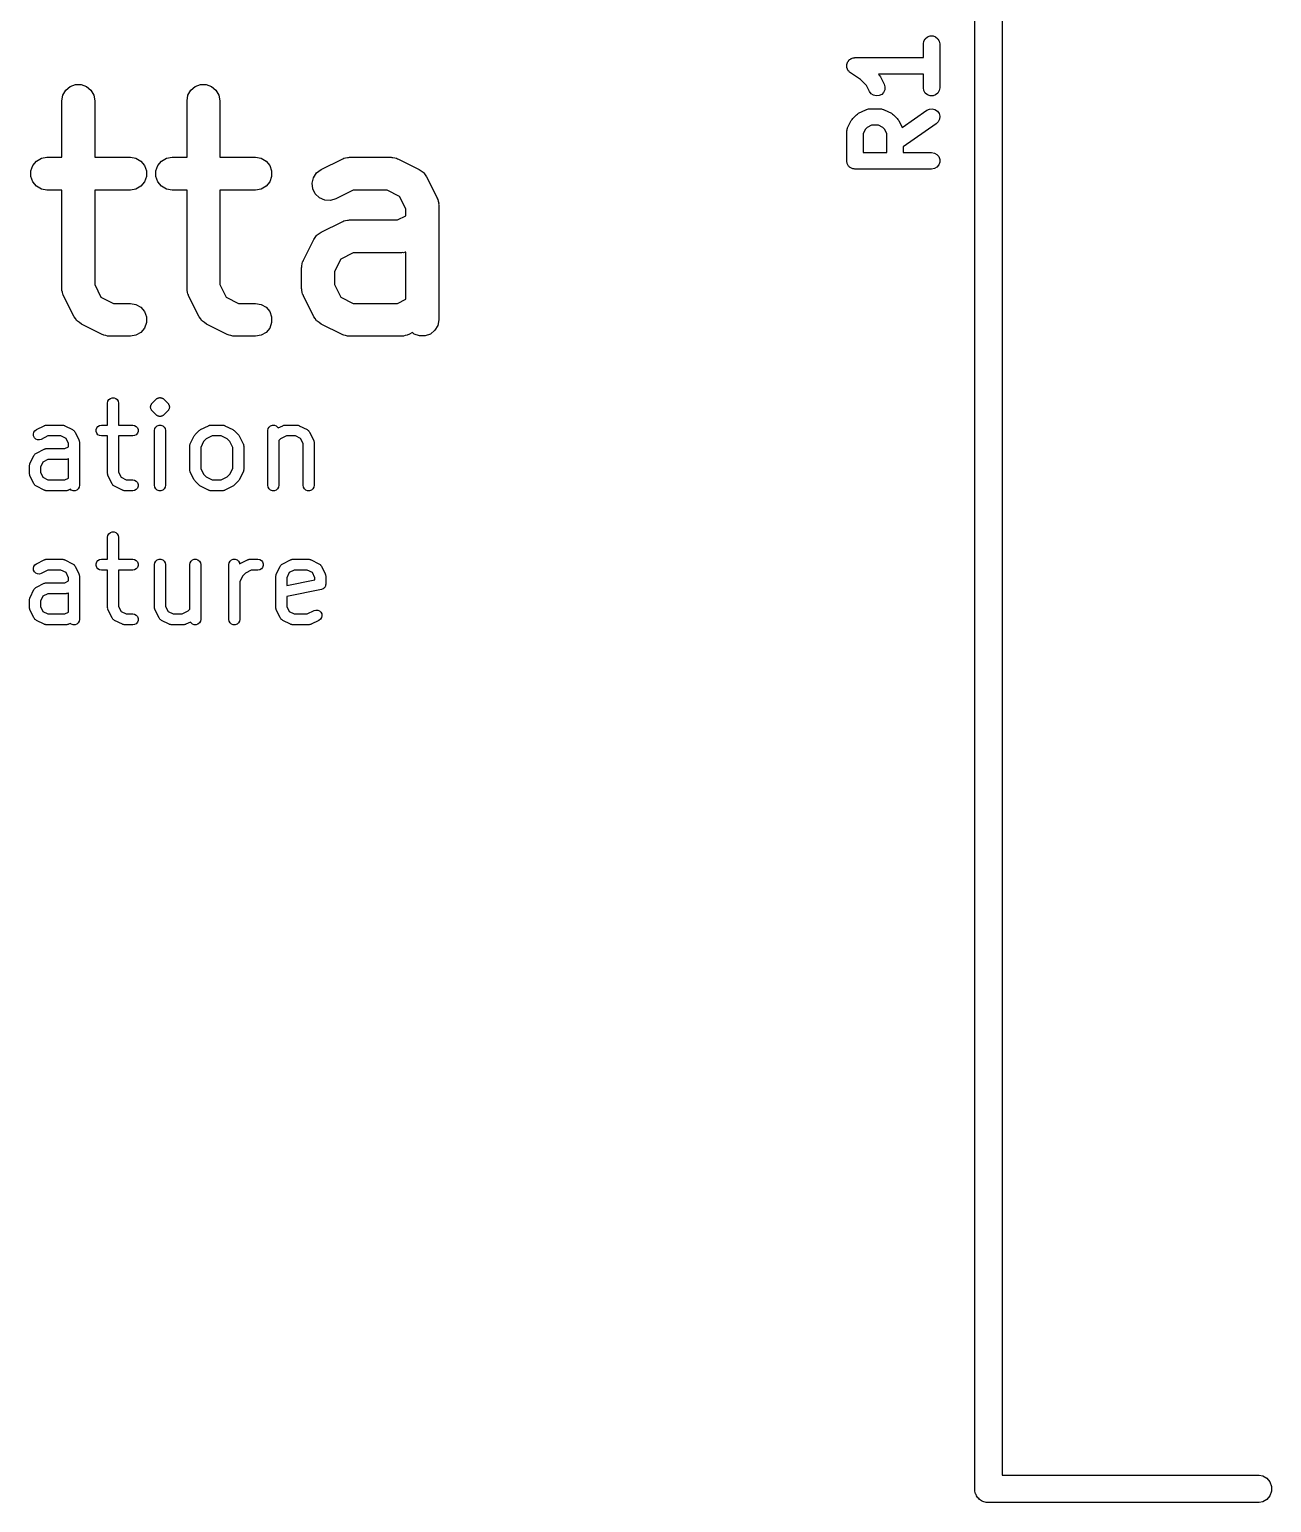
# Model space of a CAD drawing. Extents: x 10 to 287, y -200 to -10.
# Drawn here: x 130.89 to 142.23, y -132.48 to -119.03 of the extents above; entities that cross this region are included whole.
import ezdxf

# ---------------------------------------------------------------- set-up
doc = ezdxf.new("R2010")
doc.units = 0
doc.header["$MEASUREMENT"] = 0
doc.layers.add('BLACK', color=7, linetype='CONTINUOUS')

msp = doc.modelspace()

# ---------------------------------------------------------------- linework, layer by layer
at = {"layer": 'BLACK', "linetype": 'CONTINUOUS'}
for p, q in [((139.773, -81.6831), (139.773, -132.233)), ((139.523, -132.336), (139.523, -97.6737)), ((139.053, -119.163), (139.057, -119.138)), ((139.053, -119.288), (139.053, -119.163)), ((139.057, -119.138), (139.07, -119.115)), ((139.07, -119.115), (139.09, -119.098)), ((139.09, -119.098), (139.115, -119.089)), ((139.115, -119.089), (139.141, -119.089)), ((139.141, -119.089), (139.165, -119.098)), ((139.165, -119.098), (139.185, -119.115)), ((139.185, -119.115), (139.198, -119.138)), ((139.198, -119.138), (139.203, -119.163)), ((139.203, -119.163), (139.203, -119.563)), ((138.363, -119.326), (138.368, -119.319)), ((138.368, -119.319), (138.373, -119.312)), ((138.373, -119.312), (138.377, -119.309)), ((138.377, -119.309), (138.379, -119.306)), ((138.379, -119.306), (138.387, -119.301)), ((138.387, -119.301), (138.394, -119.296)), ((138.394, -119.296), (138.398, -119.295)), ((138.398, -119.295), (138.402, -119.293)), ((138.402, -119.293), (138.411, -119.291)), ((138.411, -119.291), (138.419, -119.289)), ((138.419, -119.289), (138.424, -119.289)), ((138.424, -119.289), (138.428, -119.288)), ((138.428, -119.288), (139.053, -119.288)), ((138.353, -119.359), (138.354, -119.354)), ((138.354, -119.367), (138.353, -119.359)), ((138.354, -119.35), (138.357, -119.342)), ((138.354, -119.354), (138.354, -119.35)), ((138.354, -119.376), (138.354, -119.367)), ((138.355, -119.38), (138.354, -119.376)), ((138.356, -119.384), (138.355, -119.38)), ((138.36, -119.392), (138.356, -119.384)), ((138.357, -119.342), (138.359, -119.333)), ((138.359, -119.333), (138.361, -119.33)), ((138.363, -119.401), (138.36, -119.392)), ((138.361, -119.33), (138.363, -119.326)), ((138.365, -119.404), (138.363, -119.401)), ((138.367, -119.408), (138.365, -119.404)), ((138.374, -119.414), (138.367, -119.408)), ((138.379, -119.421), (138.374, -119.414)), ((138.383, -119.423), (138.379, -119.421)), ((138.386, -119.426), (138.383, -119.423)), ((138.48, -119.488), (138.386, -119.426)), ((139.053, -119.438), (138.642, -119.438)), ((138.642, -119.438), (138.647, -119.444)), ((138.647, -119.444), (138.654, -119.453)), ((138.654, -119.453), (138.661, -119.463)), ((139.053, -119.563), (139.053, -119.438)), ((131.193, -119.63), (131.219, -119.585)), ((131.219, -119.585), (131.259, -119.552)), ((131.259, -119.552), (131.308, -119.534)), ((131.308, -119.534), (131.36, -119.534)), ((131.36, -119.534), (131.409, -119.552)), ((131.409, -119.552), (131.449, -119.585)), ((131.449, -119.585), (131.475, -119.63)), ((132.336, -119.63), (132.362, -119.585)), ((132.362, -119.585), (132.402, -119.552)), ((132.402, -119.552), (132.45, -119.534)), ((132.45, -119.534), (132.503, -119.534)), ((132.503, -119.534), (132.552, -119.552)), ((132.552, -119.552), (132.591, -119.585)), ((132.591, -119.585), (132.617, -119.63)), ((138.533, -119.541), (138.48, -119.488)), ((138.561, -119.597), (138.533, -119.541)), ((138.661, -119.463), (138.695, -119.53)), ((138.701, -119.581), (138.69, -119.605)), ((138.695, -119.53), (138.702, -119.555)), ((138.702, -119.555), (138.701, -119.581)), ((139.057, -119.589), (139.053, -119.563)), ((139.07, -119.612), (139.057, -119.589)), ((139.198, -119.589), (139.185, -119.612)), ((139.203, -119.563), (139.198, -119.589)), ((131.184, -119.682), (131.193, -119.63)), ((131.184, -120.198), (131.184, -119.682)), ((131.475, -119.63), (131.484, -119.682)), ((131.484, -119.682), (131.484, -120.198)), ((132.327, -119.682), (132.336, -119.63)), ((132.327, -120.198), (132.327, -119.682)), ((132.617, -119.63), (132.627, -119.682)), ((132.627, -119.682), (132.627, -120.198)), ((138.576, -119.618), (138.561, -119.597)), ((138.598, -119.632), (138.576, -119.618)), ((138.623, -119.638), (138.598, -119.632)), ((138.649, -119.635), (138.623, -119.638)), ((138.672, -119.624), (138.649, -119.635)), ((138.69, -119.605), (138.672, -119.624)), ((139.09, -119.628), (139.07, -119.612)), ((139.115, -119.637), (139.09, -119.628)), ((139.141, -119.637), (139.115, -119.637)), ((139.165, -119.628), (139.141, -119.637)), ((139.185, -119.612), (139.165, -119.628)), ((138.394, -119.863), (138.401, -119.853)), ((138.401, -119.853), (138.408, -119.844)), ((138.408, -119.844), (138.441, -119.81)), ((138.441, -119.81), (138.451, -119.803)), ((138.451, -119.803), (138.461, -119.796)), ((138.461, -119.796), (138.527, -119.763)), ((138.527, -119.763), (138.532, -119.762)), ((138.532, -119.762), (138.535, -119.76)), ((138.535, -119.76), (138.544, -119.758)), ((138.544, -119.758), (138.552, -119.755)), ((138.552, -119.755), (138.557, -119.756)), ((138.557, -119.756), (138.561, -119.755)), ((138.561, -119.755), (138.661, -119.755)), ((138.661, -119.755), (138.665, -119.756)), ((138.665, -119.756), (138.67, -119.755)), ((138.67, -119.755), (138.678, -119.758)), ((138.678, -119.758), (138.687, -119.76)), ((138.687, -119.76), (138.69, -119.762)), ((138.69, -119.762), (138.695, -119.763)), ((138.695, -119.763), (138.761, -119.796)), ((138.761, -119.796), (138.771, -119.803)), ((138.771, -119.803), (138.781, -119.81)), ((138.781, -119.81), (138.814, -119.844)), ((138.814, -119.844), (138.821, -119.853)), ((138.821, -119.853), (138.828, -119.863)), ((138.86, -119.926), (139.085, -119.769)), ((139.085, -119.769), (139.108, -119.758)), ((139.108, -119.758), (139.134, -119.755)), ((139.134, -119.755), (139.159, -119.762)), ((139.159, -119.762), (139.181, -119.777)), ((139.181, -119.777), (139.196, -119.798)), ((139.2, -119.849), (139.189, -119.873)), ((139.196, -119.798), (139.202, -119.823)), ((139.202, -119.823), (139.2, -119.849)), ((138.353, -119.955), (138.356, -119.946)), ((138.353, -119.959), (138.353, -119.955)), ((138.353, -119.963), (138.353, -119.959)), ((138.353, -120.23), (138.353, -119.963)), ((138.356, -119.946), (138.357, -119.938)), ((138.357, -119.938), (138.359, -119.934)), ((138.359, -119.934), (138.361, -119.93)), ((138.361, -119.93), (138.394, -119.863)), ((138.523, -119.941), (138.503, -119.981)), ((138.503, -119.981), (138.503, -120.155)), ((138.539, -119.925), (138.523, -119.941)), ((138.579, -119.905), (138.539, -119.925)), ((138.643, -119.905), (138.579, -119.905)), ((138.683, -119.925), (138.643, -119.905)), ((138.699, -119.941), (138.683, -119.925)), ((138.719, -119.981), (138.699, -119.941)), ((138.719, -120.155), (138.719, -119.981)), ((138.828, -119.863), (138.86, -119.926)), ((139.171, -119.891), (138.869, -120.102)), ((139.189, -119.873), (139.171, -119.891)), ((138.869, -120.102), (138.869, -120.155)), ((130.918, -120.273), (130.952, -120.234)), ((130.952, -120.234), (130.997, -120.207)), ((130.997, -120.207), (131.048, -120.198)), ((131.048, -120.198), (131.184, -120.198)), ((131.484, -120.198), (131.81, -120.198)), ((131.81, -120.198), (131.861, -120.207)), ((131.861, -120.207), (131.906, -120.234)), ((131.906, -120.234), (131.94, -120.273)), ((132.061, -120.273), (132.094, -120.234)), ((132.094, -120.234), (132.14, -120.207)), ((132.14, -120.207), (132.191, -120.198)), ((132.191, -120.198), (132.327, -120.198)), ((132.627, -120.198), (132.953, -120.198)), ((132.953, -120.198), (133.004, -120.207)), ((133.004, -120.207), (133.049, -120.234)), ((133.049, -120.234), (133.083, -120.273)), ((133.552, -120.31), (133.743, -120.214)), ((133.743, -120.214), (133.751, -120.212)), ((133.751, -120.212), (133.759, -120.207)), ((133.759, -120.207), (133.776, -120.204)), ((133.776, -120.204), (133.793, -120.199)), ((133.793, -120.199), (133.801, -120.2)), ((133.801, -120.2), (133.81, -120.198)), ((133.81, -120.198), (134.191, -120.198)), ((134.191, -120.198), (134.199, -120.2)), ((134.199, -120.2), (134.208, -120.199)), ((134.208, -120.199), (134.225, -120.204)), ((134.225, -120.204), (134.242, -120.207)), ((134.242, -120.207), (134.25, -120.212)), ((134.25, -120.212), (134.258, -120.214)), ((134.258, -120.214), (134.448, -120.31)), ((138.354, -120.236), (138.353, -120.23)), ((138.354, -120.243), (138.354, -120.236)), ((138.356, -120.249), (138.354, -120.243)), ((138.357, -120.256), (138.356, -120.249)), ((138.36, -120.261), (138.357, -120.256)), ((138.363, -120.267), (138.36, -120.261)), ((138.503, -120.155), (138.719, -120.155)), ((138.869, -120.155), (139.128, -120.155)), ((139.128, -120.155), (139.153, -120.16)), ((139.153, -120.16), (139.176, -120.173)), ((139.176, -120.173), (139.193, -120.192)), ((139.193, -120.192), (139.202, -120.217)), ((139.202, -120.243), (139.193, -120.267)), ((139.202, -120.217), (139.202, -120.243)), ((130.9, -120.322), (130.918, -120.273)), ((130.9, -120.374), (130.9, -120.322)), ((130.918, -120.423), (130.9, -120.374)), ((131.94, -120.273), (131.958, -120.322)), ((131.958, -120.374), (131.94, -120.423)), ((131.958, -120.322), (131.958, -120.374)), ((132.043, -120.322), (132.061, -120.273)), ((132.043, -120.374), (132.043, -120.322)), ((132.061, -120.423), (132.043, -120.374)), ((133.083, -120.273), (133.1, -120.322)), ((133.1, -120.374), (133.083, -120.423)), ((133.1, -120.322), (133.1, -120.374)), ((133.47, -120.435), (133.482, -120.384)), ((133.482, -120.384), (133.51, -120.341)), ((133.51, -120.341), (133.552, -120.31)), ((134.448, -120.31), (134.466, -120.323)), ((134.466, -120.323), (134.484, -120.335)), ((134.484, -120.335), (134.487, -120.338)), ((134.487, -120.338), (134.49, -120.341)), ((134.49, -120.341), (134.502, -120.359)), ((134.502, -120.359), (134.515, -120.377)), ((134.515, -120.377), (134.611, -120.567)), ((138.367, -120.273), (138.363, -120.267)), ((138.37, -120.278), (138.367, -120.273)), ((138.375, -120.282), (138.37, -120.278)), ((138.379, -120.287), (138.375, -120.282)), ((138.385, -120.291), (138.379, -120.287)), ((138.39, -120.295), (138.385, -120.291)), ((138.396, -120.297), (138.39, -120.295)), ((138.402, -120.3), (138.396, -120.297)), ((138.408, -120.302), (138.402, -120.3)), ((138.415, -120.304), (138.408, -120.302)), ((138.421, -120.304), (138.415, -120.304)), ((138.428, -120.305), (138.421, -120.304)), ((139.128, -120.305), (138.428, -120.305)), ((139.153, -120.3), (139.128, -120.305)), ((139.176, -120.287), (139.153, -120.3)), ((139.193, -120.267), (139.176, -120.287)), ((130.952, -120.463), (130.918, -120.423)), ((130.997, -120.489), (130.952, -120.463)), ((131.048, -120.498), (130.997, -120.489)), ((131.184, -120.498), (131.048, -120.498)), ((131.184, -121.396), (131.184, -120.498)), ((131.81, -120.498), (131.484, -120.498)), ((131.484, -120.498), (131.484, -121.361)), ((131.861, -120.489), (131.81, -120.498)), ((131.906, -120.463), (131.861, -120.489)), ((131.94, -120.423), (131.906, -120.463)), ((132.094, -120.463), (132.061, -120.423)), ((132.14, -120.489), (132.094, -120.463)), ((132.191, -120.498), (132.14, -120.489)), ((132.327, -120.498), (132.191, -120.498)), ((132.327, -121.396), (132.327, -120.498)), ((132.953, -120.498), (132.627, -120.498)), ((132.627, -120.498), (132.627, -121.361)), ((133.004, -120.489), (132.953, -120.498)), ((133.049, -120.463), (133.004, -120.489)), ((133.083, -120.423), (133.049, -120.463)), ((133.476, -120.486), (133.47, -120.435)), ((133.499, -120.533), (133.476, -120.486)), ((133.537, -120.569), (133.499, -120.533)), ((133.845, -120.498), (133.686, -120.578)), ((134.155, -120.498), (133.845, -120.498)), ((134.269, -120.555), (134.155, -120.498)), ((133.585, -120.59), (133.537, -120.569)), ((133.637, -120.593), (133.585, -120.59)), ((133.686, -120.578), (133.637, -120.593)), ((134.327, -120.67), (134.269, -120.555)), ((134.611, -120.567), (134.613, -120.575)), ((134.613, -120.575), (134.617, -120.583)), ((134.617, -120.583), (134.621, -120.6)), ((134.621, -120.6), (134.626, -120.617)), ((134.626, -120.617), (134.625, -120.626)), ((134.625, -120.626), (134.627, -120.634)), ((134.627, -120.634), (134.627, -121.682)), ((133.552, -120.881), (133.743, -120.786)), ((133.743, -120.786), (133.751, -120.783)), ((133.751, -120.783), (133.759, -120.779)), ((133.759, -120.779), (133.776, -120.776)), ((133.776, -120.776), (133.793, -120.771)), ((133.793, -120.771), (133.801, -120.771)), ((133.801, -120.771), (133.81, -120.77)), ((133.81, -120.77), (134.251, -120.77)), ((134.251, -120.77), (134.327, -120.732)), ((134.327, -120.732), (134.327, -120.67)), ((133.485, -120.948), (133.498, -120.93)), ((133.498, -120.93), (133.51, -120.912)), ((133.51, -120.912), (133.514, -120.909)), ((133.514, -120.909), (133.516, -120.906)), ((133.516, -120.906), (133.535, -120.894)), ((133.535, -120.894), (133.552, -120.881)), ((133.39, -121.138), (133.485, -120.948)), ((133.845, -121.07), (133.731, -121.127)), ((134.286, -121.07), (133.845, -121.07)), ((134.295, -121.068), (134.286, -121.07)), ((134.303, -121.069), (134.295, -121.068)), ((134.32, -121.064), (134.303, -121.069)), ((134.327, -121.063), (134.32, -121.064)), ((134.327, -121.494), (134.327, -121.063)), ((133.374, -121.206), (133.376, -121.197)), ((133.374, -121.396), (133.374, -121.206)), ((133.375, -121.188), (133.38, -121.172)), ((133.376, -121.197), (133.375, -121.188)), ((133.38, -121.172), (133.383, -121.154)), ((133.383, -121.154), (133.388, -121.147)), ((133.388, -121.147), (133.39, -121.138)), ((133.731, -121.127), (133.674, -121.241)), ((133.674, -121.241), (133.674, -121.361)), ((131.185, -121.405), (131.184, -121.396)), ((131.185, -121.413), (131.185, -121.405)), ((131.19, -121.43), (131.185, -121.413)), ((131.193, -121.447), (131.19, -121.43)), ((131.197, -121.455), (131.193, -121.447)), ((131.2, -121.463), (131.197, -121.455)), ((131.295, -121.654), (131.2, -121.463)), ((131.484, -121.361), (131.541, -121.475)), ((131.541, -121.475), (131.655, -121.532)), ((132.328, -121.405), (132.327, -121.396)), ((132.328, -121.413), (132.328, -121.405)), ((132.333, -121.43), (132.328, -121.413)), ((132.336, -121.447), (132.333, -121.43)), ((132.34, -121.455), (132.336, -121.447)), ((132.342, -121.463), (132.34, -121.455)), ((132.438, -121.654), (132.342, -121.463)), ((132.627, -121.361), (132.684, -121.475)), ((132.684, -121.475), (132.798, -121.532)), ((133.376, -121.405), (133.374, -121.396)), ((133.375, -121.413), (133.376, -121.405)), ((133.38, -121.43), (133.375, -121.413)), ((133.383, -121.447), (133.38, -121.43)), ((133.388, -121.455), (133.383, -121.447)), ((133.39, -121.463), (133.388, -121.455)), ((133.485, -121.654), (133.39, -121.463)), ((133.674, -121.361), (133.731, -121.475)), ((133.731, -121.475), (133.845, -121.532)), ((131.655, -121.532), (131.81, -121.532)), ((131.81, -121.532), (131.861, -121.541)), ((131.861, -121.541), (131.906, -121.567)), ((131.906, -121.567), (131.94, -121.607)), ((131.94, -121.607), (131.958, -121.656)), ((132.798, -121.532), (132.953, -121.532)), ((132.953, -121.532), (133.004, -121.541)), ((133.004, -121.541), (133.049, -121.567)), ((133.049, -121.567), (133.083, -121.607)), ((133.083, -121.607), (133.1, -121.656)), ((133.845, -121.532), (134.251, -121.532)), ((134.251, -121.532), (134.327, -121.494)), ((131.308, -121.671), (131.295, -121.654)), ((131.32, -121.69), (131.308, -121.671)), ((131.323, -121.692), (131.32, -121.69)), ((131.326, -121.695), (131.323, -121.692)), ((131.344, -121.708), (131.326, -121.695)), ((131.362, -121.721), (131.344, -121.708)), ((131.552, -121.816), (131.362, -121.721)), ((131.958, -121.708), (131.94, -121.757)), ((131.958, -121.656), (131.958, -121.708)), ((132.451, -121.671), (132.438, -121.654)), ((132.463, -121.69), (132.451, -121.671)), ((132.466, -121.692), (132.463, -121.69)), ((132.469, -121.695), (132.466, -121.692)), ((132.487, -121.708), (132.469, -121.695)), ((132.505, -121.721), (132.487, -121.708)), ((132.695, -121.816), (132.505, -121.721)), ((133.1, -121.708), (133.083, -121.757)), ((133.1, -121.656), (133.1, -121.708)), ((133.498, -121.671), (133.485, -121.654)), ((133.51, -121.69), (133.498, -121.671)), ((133.514, -121.692), (133.51, -121.69)), ((133.516, -121.695), (133.514, -121.692)), ((133.535, -121.708), (133.516, -121.695)), ((133.552, -121.721), (133.535, -121.708)), ((133.743, -121.816), (133.552, -121.721)), ((134.617, -121.733), (134.591, -121.778)), ((134.627, -121.682), (134.617, -121.733)), ((131.561, -121.818), (131.552, -121.816)), ((131.568, -121.823), (131.561, -121.818)), ((131.585, -121.826), (131.568, -121.823)), ((131.602, -121.831), (131.585, -121.826)), ((131.611, -121.83), (131.602, -121.831)), ((131.619, -121.832), (131.611, -121.83)), ((131.81, -121.832), (131.619, -121.832)), ((131.861, -121.823), (131.81, -121.832)), ((131.906, -121.797), (131.861, -121.823)), ((131.94, -121.757), (131.906, -121.797)), ((132.703, -121.818), (132.695, -121.816)), ((132.711, -121.823), (132.703, -121.818)), ((132.728, -121.826), (132.711, -121.823)), ((132.745, -121.831), (132.728, -121.826)), ((132.754, -121.83), (132.745, -121.831)), ((132.762, -121.832), (132.754, -121.83)), ((132.953, -121.832), (132.762, -121.832)), ((133.004, -121.823), (132.953, -121.832)), ((133.049, -121.797), (133.004, -121.823)), ((133.083, -121.757), (133.049, -121.797)), ((133.751, -121.818), (133.743, -121.816)), ((133.759, -121.823), (133.751, -121.818)), ((133.776, -121.826), (133.759, -121.823)), ((133.793, -121.831), (133.776, -121.826)), ((133.801, -121.83), (133.793, -121.831)), ((133.81, -121.832), (133.801, -121.83)), ((134.286, -121.832), (133.81, -121.832)), ((134.295, -121.83), (134.286, -121.832)), ((134.303, -121.831), (134.295, -121.83)), ((134.32, -121.826), (134.303, -121.831)), ((134.337, -121.823), (134.32, -121.826)), ((134.345, -121.818), (134.337, -121.823)), ((134.353, -121.816), (134.345, -121.818)), ((134.387, -121.799), (134.353, -121.816)), ((134.402, -121.812), (134.387, -121.799)), ((134.45, -121.829), (134.402, -121.812)), ((134.503, -121.829), (134.45, -121.829)), ((134.552, -121.812), (134.503, -121.829)), ((134.591, -121.778), (134.552, -121.812)), ((131.605, -122.426), (131.614, -122.411)), ((131.614, -122.411), (131.627, -122.4)), ((131.627, -122.4), (131.643, -122.394)), ((131.643, -122.394), (131.661, -122.394)), ((131.661, -122.394), (131.677, -122.4)), ((131.677, -122.4), (131.69, -122.411)), ((131.69, -122.411), (131.699, -122.426)), ((132.01, -122.444), (132.045, -122.408)), ((132.045, -122.408), (132.049, -122.405)), ((132.049, -122.405), (132.052, -122.402)), ((132.052, -122.402), (132.054, -122.401)), ((132.054, -122.401), (132.056, -122.4)), ((132.056, -122.4), (132.058, -122.399)), ((132.058, -122.399), (132.059, -122.398)), ((132.059, -122.398), (132.064, -122.397)), ((132.064, -122.397), (132.068, -122.395)), ((132.068, -122.395), (132.07, -122.395)), ((132.07, -122.395), (132.072, -122.394)), ((132.072, -122.394), (132.074, -122.394)), ((132.074, -122.394), (132.076, -122.393)), ((132.076, -122.393), (132.081, -122.394)), ((132.081, -122.394), (132.085, -122.393)), ((132.085, -122.393), (132.087, -122.394)), ((132.087, -122.394), (132.089, -122.394)), ((132.089, -122.394), (132.091, -122.395)), ((132.091, -122.395), (132.094, -122.395)), ((132.094, -122.395), (132.097, -122.397)), ((132.097, -122.397), (132.102, -122.398)), ((132.102, -122.398), (132.104, -122.399)), ((132.104, -122.399), (132.106, -122.4)), ((132.106, -122.4), (132.107, -122.401)), ((132.107, -122.401), (132.109, -122.402)), ((132.109, -122.402), (132.112, -122.405)), ((132.112, -122.405), (132.116, -122.408)), ((132.116, -122.408), (132.152, -122.444)), ((131.602, -122.443), (131.605, -122.426)), ((131.602, -122.643), (131.602, -122.443)), ((131.699, -122.426), (131.702, -122.443)), ((131.702, -122.443), (131.702, -122.643)), ((131.995, -122.475), (131.996, -122.47)), ((131.995, -122.479), (131.995, -122.475)), ((131.995, -122.483), (131.995, -122.479)), ((131.996, -122.488), (131.995, -122.483)), ((131.996, -122.47), (131.997, -122.466)), ((131.997, -122.492), (131.996, -122.488)), ((131.997, -122.466), (131.998, -122.462)), ((131.998, -122.496), (131.997, -122.492)), ((131.998, -122.462), (132, -122.458)), ((132, -122.5), (131.998, -122.496)), ((132, -122.458), (132.002, -122.454)), ((132.002, -122.504), (132, -122.5)), ((132.002, -122.454), (132.004, -122.45)), ((132.004, -122.508), (132.002, -122.504)), ((132.004, -122.45), (132.007, -122.447)), ((132.007, -122.511), (132.004, -122.508)), ((132.007, -122.447), (132.01, -122.444)), ((132.01, -122.514), (132.007, -122.511)), ((132.045, -122.55), (132.01, -122.514)), ((132.049, -122.553), (132.045, -122.55)), ((132.116, -122.55), (132.112, -122.553)), ((132.152, -122.514), (132.116, -122.55)), ((132.152, -122.444), (132.154, -122.447)), ((132.154, -122.511), (132.152, -122.514)), ((132.154, -122.447), (132.157, -122.45)), ((132.157, -122.508), (132.154, -122.511)), ((132.157, -122.45), (132.159, -122.454)), ((132.159, -122.504), (132.157, -122.508)), ((132.159, -122.454), (132.162, -122.458)), ((132.162, -122.5), (132.159, -122.504)), ((132.162, -122.458), (132.163, -122.462)), ((132.163, -122.496), (132.162, -122.5)), ((132.163, -122.462), (132.165, -122.466)), ((132.165, -122.492), (132.163, -122.496)), ((132.165, -122.466), (132.165, -122.47)), ((132.165, -122.47), (132.166, -122.475)), ((132.166, -122.483), (132.165, -122.488)), ((132.165, -122.488), (132.165, -122.492)), ((132.166, -122.475), (132.166, -122.479)), ((132.166, -122.479), (132.166, -122.483)), ((130.937, -122.695), (130.951, -122.684)), ((130.951, -122.684), (131.022, -122.649)), ((131.022, -122.649), (131.025, -122.648)), ((131.025, -122.648), (131.028, -122.646)), ((131.028, -122.646), (131.034, -122.645)), ((131.034, -122.645), (131.039, -122.644)), ((131.039, -122.644), (131.042, -122.644)), ((131.042, -122.644), (131.045, -122.643)), ((131.045, -122.643), (131.188, -122.643)), ((131.188, -122.643), (131.191, -122.644)), ((131.191, -122.644), (131.193, -122.644)), ((131.193, -122.644), (131.199, -122.645)), ((131.199, -122.645), (131.205, -122.646)), ((131.205, -122.646), (131.207, -122.648)), ((131.207, -122.648), (131.21, -122.649)), ((131.21, -122.649), (131.282, -122.684)), ((131.282, -122.684), (131.287, -122.689)), ((131.496, -122.685), (131.502, -122.668)), ((131.496, -122.702), (131.496, -122.685)), ((131.502, -122.668), (131.513, -122.655)), ((131.513, -122.655), (131.528, -122.646)), ((131.528, -122.646), (131.545, -122.643)), ((131.545, -122.643), (131.602, -122.643)), ((131.702, -122.643), (131.831, -122.643)), ((131.831, -122.643), (131.848, -122.646)), ((131.848, -122.646), (131.863, -122.655)), ((131.863, -122.655), (131.874, -122.668)), ((131.874, -122.668), (131.88, -122.685)), ((131.88, -122.685), (131.88, -122.702)), ((132.031, -122.693), (132.034, -122.676)), ((132.034, -122.676), (132.042, -122.661)), ((132.042, -122.661), (132.056, -122.65)), ((132.052, -122.556), (132.049, -122.553)), ((132.054, -122.557), (132.052, -122.556)), ((132.056, -122.558), (132.054, -122.557)), ((132.058, -122.559), (132.056, -122.558)), ((132.056, -122.65), (132.072, -122.644)), ((132.059, -122.56), (132.058, -122.559)), ((132.064, -122.561), (132.059, -122.56)), ((132.068, -122.563), (132.064, -122.561)), ((132.07, -122.563), (132.068, -122.563)), ((132.072, -122.564), (132.07, -122.563)), ((132.074, -122.564), (132.072, -122.564)), ((132.072, -122.644), (132.089, -122.644)), ((132.076, -122.565), (132.074, -122.564)), ((132.081, -122.564), (132.076, -122.565)), ((132.085, -122.565), (132.081, -122.564)), ((132.087, -122.564), (132.085, -122.565)), ((132.089, -122.564), (132.087, -122.564)), ((132.091, -122.563), (132.089, -122.564)), ((132.089, -122.644), (132.106, -122.65)), ((132.094, -122.563), (132.091, -122.563)), ((132.097, -122.561), (132.094, -122.563)), ((132.102, -122.56), (132.097, -122.561)), ((132.104, -122.559), (132.102, -122.56)), ((132.106, -122.558), (132.104, -122.559)), ((132.107, -122.557), (132.106, -122.558)), ((132.106, -122.65), (132.119, -122.661)), ((132.109, -122.556), (132.107, -122.557)), ((132.112, -122.553), (132.109, -122.556)), ((132.119, -122.661), (132.128, -122.676)), ((132.128, -122.676), (132.131, -122.693)), ((132.445, -122.689), (132.451, -122.684)), ((132.451, -122.684), (132.522, -122.649)), ((132.522, -122.649), (132.525, -122.648)), ((132.525, -122.648), (132.528, -122.646)), ((132.528, -122.646), (132.534, -122.645)), ((132.534, -122.645), (132.539, -122.644)), ((132.539, -122.644), (132.542, -122.644)), ((132.542, -122.644), (132.545, -122.643)), ((132.545, -122.643), (132.652, -122.643)), ((132.652, -122.643), (132.655, -122.644)), ((132.655, -122.644), (132.658, -122.644)), ((132.658, -122.644), (132.663, -122.645)), ((132.663, -122.645), (132.669, -122.646)), ((132.669, -122.646), (132.672, -122.648)), ((132.672, -122.648), (132.674, -122.649)), ((132.674, -122.649), (132.746, -122.684)), ((132.746, -122.684), (132.752, -122.689)), ((133.066, -122.693), (133.069, -122.676)), ((133.069, -122.676), (133.078, -122.661)), ((133.078, -122.661), (133.091, -122.65)), ((133.091, -122.65), (133.108, -122.644)), ((133.108, -122.644), (133.125, -122.644)), ((133.125, -122.644), (133.141, -122.65)), ((133.141, -122.65), (133.155, -122.661)), ((133.155, -122.661), (133.159, -122.669)), ((133.159, -122.669), (133.201, -122.649)), ((133.201, -122.649), (133.204, -122.648)), ((133.204, -122.648), (133.206, -122.646)), ((133.206, -122.646), (133.212, -122.645)), ((133.212, -122.645), (133.218, -122.644)), ((133.218, -122.644), (133.221, -122.644)), ((133.221, -122.644), (133.223, -122.643)), ((133.223, -122.643), (133.331, -122.643)), ((133.331, -122.643), (133.333, -122.644)), ((133.333, -122.644), (133.336, -122.644)), ((133.336, -122.644), (133.342, -122.645)), ((133.342, -122.645), (133.348, -122.646)), ((133.348, -122.646), (133.35, -122.648)), ((133.35, -122.648), (133.353, -122.649)), ((133.353, -122.649), (133.424, -122.684)), ((133.424, -122.684), (133.43, -122.689)), ((130.924, -122.726), (130.928, -122.709)), ((130.926, -122.743), (130.924, -122.726)), ((130.933, -122.759), (130.926, -122.743)), ((130.928, -122.709), (130.937, -122.695)), ((130.946, -122.771), (130.933, -122.759)), ((130.962, -122.778), (130.946, -122.771)), ((130.979, -122.779), (130.962, -122.778)), ((130.996, -122.774), (130.979, -122.779)), ((131.057, -122.743), (130.996, -122.774)), ((131.176, -122.743), (131.057, -122.743)), ((131.222, -122.766), (131.176, -122.743)), ((131.245, -122.812), (131.222, -122.766)), ((131.245, -122.841), (131.245, -122.812)), ((131.287, -122.689), (131.294, -122.693)), ((131.294, -122.693), (131.294, -122.694)), ((131.294, -122.694), (131.295, -122.695)), ((131.295, -122.695), (131.299, -122.701)), ((131.299, -122.701), (131.304, -122.707)), ((131.304, -122.707), (131.34, -122.778)), ((131.34, -122.778), (131.34, -122.781)), ((131.34, -122.781), (131.342, -122.783)), ((131.342, -122.783), (131.343, -122.789)), ((131.343, -122.789), (131.345, -122.795)), ((131.345, -122.795), (131.344, -122.798)), ((131.344, -122.798), (131.345, -122.8)), ((131.345, -122.8), (131.345, -123.193)), ((131.502, -122.718), (131.496, -122.702)), ((131.513, -122.732), (131.502, -122.718)), ((131.528, -122.74), (131.513, -122.732)), ((131.545, -122.743), (131.528, -122.74)), ((131.602, -122.743), (131.545, -122.743)), ((131.602, -123.086), (131.602, -122.743)), ((131.831, -122.743), (131.702, -122.743)), ((131.702, -122.743), (131.702, -123.074)), ((131.848, -122.74), (131.831, -122.743)), ((131.863, -122.732), (131.848, -122.74)), ((131.874, -122.718), (131.863, -122.732)), ((131.88, -122.702), (131.874, -122.718)), ((132.031, -123.193), (132.031, -122.693)), ((132.131, -122.693), (132.131, -123.193)), ((132.354, -122.825), (132.355, -122.819)), ((132.355, -122.819), (132.356, -122.817)), ((132.356, -122.817), (132.357, -122.814)), ((132.357, -122.814), (132.393, -122.742)), ((132.393, -122.742), (132.398, -122.736)), ((132.398, -122.736), (132.402, -122.729)), ((132.402, -122.729), (132.438, -122.694)), ((132.438, -122.694), (132.445, -122.689)), ((132.479, -122.794), (132.452, -122.848)), ((132.503, -122.77), (132.479, -122.794)), ((132.557, -122.743), (132.503, -122.77)), ((132.64, -122.743), (132.557, -122.743)), ((132.694, -122.77), (132.64, -122.743)), ((132.718, -122.794), (132.694, -122.77)), ((132.745, -122.848), (132.718, -122.794)), ((132.752, -122.689), (132.759, -122.694)), ((132.759, -122.694), (132.794, -122.729)), ((132.794, -122.729), (132.799, -122.736)), ((132.799, -122.736), (132.804, -122.742)), ((132.804, -122.742), (132.84, -122.814)), ((132.84, -122.814), (132.84, -122.817)), ((132.84, -122.817), (132.842, -122.819)), ((132.842, -122.819), (132.843, -122.825)), ((133.066, -123.193), (133.066, -122.693)), ((133.182, -122.77), (133.166, -122.785)), ((133.166, -122.785), (133.166, -123.193)), ((133.235, -122.743), (133.182, -122.77)), ((133.319, -122.743), (133.235, -122.743)), ((133.365, -122.766), (133.319, -122.743)), ((133.388, -122.812), (133.365, -122.766)), ((133.388, -123.193), (133.388, -122.812)), ((133.43, -122.689), (133.436, -122.693)), ((133.436, -122.693), (133.437, -122.694)), ((133.437, -122.694), (133.438, -122.695)), ((133.438, -122.695), (133.442, -122.701)), ((133.442, -122.701), (133.447, -122.707)), ((133.447, -122.707), (133.482, -122.778)), ((133.482, -122.778), (133.483, -122.781)), ((133.483, -122.781), (133.485, -122.783)), ((133.485, -122.783), (133.486, -122.789)), ((133.486, -122.789), (133.487, -122.795)), ((133.487, -122.795), (133.487, -122.798)), ((133.487, -122.798), (133.488, -122.8)), ((133.488, -122.8), (133.488, -123.193)), ((130.893, -122.992), (130.929, -122.921)), ((130.929, -122.921), (130.933, -122.915)), ((130.933, -122.915), (130.937, -122.909)), ((130.937, -122.909), (130.938, -122.908)), ((130.938, -122.908), (130.939, -122.907)), ((130.939, -122.907), (130.945, -122.903)), ((130.945, -122.903), (130.951, -122.899)), ((130.951, -122.899), (131.022, -122.863)), ((131.022, -122.863), (131.025, -122.862)), ((131.025, -122.862), (131.028, -122.861)), ((131.028, -122.861), (131.034, -122.86)), ((131.034, -122.86), (131.039, -122.858)), ((131.039, -122.858), (131.042, -122.858)), ((131.042, -122.858), (131.045, -122.858)), ((131.045, -122.858), (131.212, -122.858)), ((131.212, -122.858), (131.245, -122.841)), ((131.241, -122.955), (131.235, -122.956)), ((131.243, -122.953), (131.241, -122.955)), ((131.245, -122.953), (131.243, -122.953)), ((131.245, -123.127), (131.245, -122.953)), ((132.352, -122.83), (132.354, -122.825)), ((132.353, -122.833), (132.352, -122.83)), ((132.352, -122.836), (132.353, -122.833)), ((132.352, -123.05), (132.352, -122.836)), ((132.452, -122.848), (132.452, -123.039)), ((132.745, -123.039), (132.745, -122.848)), ((132.843, -122.825), (132.845, -122.83)), ((132.845, -122.83), (132.844, -122.833)), ((132.844, -122.833), (132.845, -122.836)), ((132.845, -122.836), (132.845, -123.05)), ((130.888, -123.009), (130.89, -123.003)), ((130.888, -123.012), (130.888, -123.009)), ((130.888, -123.015), (130.888, -123.012)), ((130.888, -123.086), (130.888, -123.015)), ((130.888, -123.089), (130.888, -123.086)), ((130.888, -123.092), (130.888, -123.089)), ((130.89, -123.003), (130.891, -122.998)), ((130.891, -122.998), (130.892, -122.995)), ((130.892, -122.995), (130.893, -122.992)), ((131.011, -122.981), (130.988, -123.027)), ((130.988, -123.027), (130.988, -123.074)), ((130.988, -123.074), (131.011, -123.12)), ((131.057, -122.958), (131.011, -122.981)), ((131.223, -122.958), (131.057, -122.958)), ((131.226, -122.957), (131.223, -122.958)), ((131.229, -122.957), (131.226, -122.957)), ((131.235, -122.956), (131.229, -122.957)), ((131.603, -123.089), (131.602, -123.086)), ((131.602, -123.092), (131.603, -123.089)), ((131.702, -123.074), (131.725, -123.12)), ((132.353, -123.053), (132.352, -123.05)), ((132.352, -123.056), (132.353, -123.053)), ((132.354, -123.062), (132.352, -123.056)), ((132.355, -123.068), (132.354, -123.062)), ((132.356, -123.07), (132.355, -123.068)), ((132.357, -123.073), (132.356, -123.07)), ((132.393, -123.144), (132.357, -123.073)), ((132.452, -123.039), (132.479, -123.092)), ((132.718, -123.092), (132.745, -123.039)), ((132.84, -123.073), (132.804, -123.144)), ((132.842, -123.068), (132.84, -123.07)), ((132.84, -123.07), (132.84, -123.073)), ((132.843, -123.062), (132.842, -123.068)), ((132.845, -123.056), (132.843, -123.062)), ((132.845, -123.05), (132.844, -123.053)), ((132.844, -123.053), (132.845, -123.056)), ((130.89, -123.097), (130.888, -123.092)), ((130.891, -123.103), (130.89, -123.097)), ((130.892, -123.106), (130.891, -123.103)), ((130.893, -123.109), (130.892, -123.106)), ((130.929, -123.18), (130.893, -123.109)), ((130.933, -123.186), (130.929, -123.18)), ((130.937, -123.192), (130.933, -123.186)), ((130.938, -123.193), (130.937, -123.192)), ((130.939, -123.194), (130.938, -123.193)), ((130.945, -123.198), (130.939, -123.194)), ((130.951, -123.202), (130.945, -123.198)), ((131.022, -123.238), (130.951, -123.202)), ((131.011, -123.12), (131.057, -123.143)), ((131.057, -123.143), (131.212, -123.143)), ((131.212, -123.143), (131.245, -123.127)), ((131.342, -123.21), (131.333, -123.225)), ((131.345, -123.193), (131.342, -123.21)), ((131.604, -123.097), (131.602, -123.092)), ((131.605, -123.103), (131.604, -123.097)), ((131.606, -123.106), (131.605, -123.103)), ((131.607, -123.109), (131.606, -123.106)), ((131.643, -123.18), (131.607, -123.109)), ((131.647, -123.186), (131.643, -123.18)), ((131.651, -123.192), (131.647, -123.186)), ((131.653, -123.193), (131.651, -123.192)), ((131.653, -123.194), (131.653, -123.193)), ((131.659, -123.198), (131.653, -123.194)), ((131.665, -123.202), (131.659, -123.198)), ((131.737, -123.238), (131.665, -123.202)), ((131.725, -123.12), (131.771, -123.143)), ((131.771, -123.143), (131.831, -123.143)), ((131.831, -123.143), (131.848, -123.146)), ((131.848, -123.146), (131.863, -123.155)), ((131.863, -123.155), (131.874, -123.168)), ((131.874, -123.218), (131.863, -123.232)), ((131.874, -123.168), (131.88, -123.185)), ((131.88, -123.202), (131.874, -123.218)), ((131.88, -123.185), (131.88, -123.202)), ((132.034, -123.21), (132.031, -123.193)), ((132.042, -123.225), (132.034, -123.21)), ((132.128, -123.21), (132.119, -123.225)), ((132.131, -123.193), (132.128, -123.21)), ((132.398, -123.151), (132.393, -123.144)), ((132.402, -123.157), (132.398, -123.151)), ((132.438, -123.193), (132.402, -123.157)), ((132.445, -123.198), (132.438, -123.193)), ((132.451, -123.202), (132.445, -123.198)), ((132.522, -123.238), (132.451, -123.202)), ((132.479, -123.092), (132.503, -123.116)), ((132.503, -123.116), (132.557, -123.143)), ((132.557, -123.143), (132.64, -123.143)), ((132.64, -123.143), (132.694, -123.116)), ((132.746, -123.202), (132.674, -123.238)), ((132.694, -123.116), (132.718, -123.092)), ((132.752, -123.198), (132.746, -123.202)), ((132.759, -123.193), (132.752, -123.198)), ((132.794, -123.157), (132.759, -123.193)), ((132.799, -123.151), (132.794, -123.157)), ((132.804, -123.144), (132.799, -123.151)), ((133.069, -123.21), (133.066, -123.193)), ((133.078, -123.225), (133.069, -123.21)), ((133.163, -123.21), (133.155, -123.225)), ((133.166, -123.193), (133.163, -123.21)), ((133.391, -123.21), (133.388, -123.193)), ((133.399, -123.225), (133.391, -123.21)), ((133.485, -123.21), (133.476, -123.225)), ((133.488, -123.193), (133.485, -123.21)), ((131.025, -123.239), (131.022, -123.238)), ((131.028, -123.24), (131.025, -123.239)), ((131.034, -123.241), (131.028, -123.24)), ((131.039, -123.243), (131.034, -123.241)), ((131.042, -123.243), (131.039, -123.243)), ((131.045, -123.243), (131.042, -123.243)), ((131.223, -123.243), (131.045, -123.243)), ((131.226, -123.243), (131.223, -123.243)), ((131.229, -123.243), (131.226, -123.243)), ((131.235, -123.241), (131.229, -123.243)), ((131.241, -123.24), (131.235, -123.241)), ((131.243, -123.239), (131.241, -123.24)), ((131.246, -123.238), (131.243, -123.239)), ((131.262, -123.23), (131.246, -123.238)), ((131.27, -123.237), (131.262, -123.23)), ((131.286, -123.243), (131.27, -123.237)), ((131.304, -123.243), (131.286, -123.243)), ((131.32, -123.237), (131.304, -123.243)), ((131.333, -123.225), (131.32, -123.237)), ((131.74, -123.239), (131.737, -123.238)), ((131.742, -123.24), (131.74, -123.239)), ((131.748, -123.241), (131.742, -123.24)), ((131.753, -123.243), (131.748, -123.241)), ((131.756, -123.243), (131.753, -123.243)), ((131.759, -123.243), (131.756, -123.243)), ((131.831, -123.243), (131.759, -123.243)), ((131.848, -123.24), (131.831, -123.243)), ((131.863, -123.232), (131.848, -123.24)), ((132.056, -123.237), (132.042, -123.225)), ((132.072, -123.243), (132.056, -123.237)), ((132.089, -123.243), (132.072, -123.243)), ((132.106, -123.237), (132.089, -123.243)), ((132.119, -123.225), (132.106, -123.237)), ((132.525, -123.239), (132.522, -123.238)), ((132.528, -123.24), (132.525, -123.239)), ((132.534, -123.241), (132.528, -123.24)), ((132.539, -123.243), (132.534, -123.241)), ((132.542, -123.243), (132.539, -123.243)), ((132.545, -123.243), (132.542, -123.243)), ((132.652, -123.243), (132.545, -123.243)), ((132.655, -123.243), (132.652, -123.243)), ((132.658, -123.243), (132.655, -123.243)), ((132.663, -123.241), (132.658, -123.243)), ((132.669, -123.24), (132.663, -123.241)), ((132.672, -123.239), (132.669, -123.24)), ((132.674, -123.238), (132.672, -123.239)), ((133.091, -123.237), (133.078, -123.225)), ((133.108, -123.243), (133.091, -123.237)), ((133.125, -123.243), (133.108, -123.243)), ((133.141, -123.237), (133.125, -123.243)), ((133.155, -123.225), (133.141, -123.237)), ((133.413, -123.237), (133.399, -123.225)), ((133.429, -123.243), (133.413, -123.237)), ((133.446, -123.243), (133.429, -123.243)), ((133.463, -123.237), (133.446, -123.243)), ((133.476, -123.225), (133.463, -123.237)), ((131.614, -123.636), (131.627, -123.625)), ((131.627, -123.625), (131.643, -123.619)), ((131.643, -123.619), (131.661, -123.619)), ((131.661, -123.619), (131.677, -123.625)), ((131.677, -123.625), (131.69, -123.636)), ((131.602, -123.668), (131.605, -123.651)), ((131.602, -123.868), (131.602, -123.668)), ((131.605, -123.651), (131.614, -123.636)), ((131.69, -123.636), (131.699, -123.651)), ((131.699, -123.651), (131.702, -123.668)), ((131.702, -123.668), (131.702, -123.868)), ((130.951, -123.909), (131.022, -123.874)), ((131.022, -123.874), (131.025, -123.873)), ((131.025, -123.873), (131.028, -123.871)), ((131.028, -123.871), (131.034, -123.87)), ((131.034, -123.87), (131.039, -123.869)), ((131.039, -123.869), (131.042, -123.869)), ((131.042, -123.869), (131.045, -123.868)), ((131.045, -123.868), (131.188, -123.868)), ((131.188, -123.868), (131.191, -123.869)), ((131.191, -123.869), (131.193, -123.869)), ((131.193, -123.869), (131.199, -123.87)), ((131.199, -123.87), (131.205, -123.871)), ((131.205, -123.871), (131.207, -123.873)), ((131.207, -123.873), (131.21, -123.874)), ((131.21, -123.874), (131.282, -123.909)), ((131.496, -123.91), (131.502, -123.893)), ((131.502, -123.893), (131.513, -123.88)), ((131.513, -123.88), (131.528, -123.871)), ((131.528, -123.871), (131.545, -123.868)), ((131.545, -123.868), (131.602, -123.868)), ((131.702, -123.868), (131.831, -123.868)), ((131.831, -123.868), (131.848, -123.871)), ((131.848, -123.871), (131.863, -123.88)), ((131.863, -123.88), (131.874, -123.893)), ((131.874, -123.893), (131.88, -123.91)), ((132.034, -123.901), (132.042, -123.886)), ((132.042, -123.886), (132.056, -123.875)), ((132.056, -123.875), (132.072, -123.869)), ((132.072, -123.869), (132.089, -123.869)), ((132.089, -123.869), (132.106, -123.875)), ((132.106, -123.875), (132.119, -123.886)), ((132.119, -123.886), (132.128, -123.901)), ((132.355, -123.901), (132.364, -123.886)), ((132.364, -123.886), (132.377, -123.875)), ((132.377, -123.875), (132.393, -123.869)), ((132.393, -123.869), (132.411, -123.869)), ((132.411, -123.869), (132.427, -123.875)), ((132.427, -123.875), (132.44, -123.886)), ((132.44, -123.886), (132.449, -123.901)), ((132.712, -123.901), (132.721, -123.886)), ((132.721, -123.886), (132.734, -123.875)), ((132.734, -123.875), (132.75, -123.869)), ((132.75, -123.869), (132.768, -123.869)), ((132.768, -123.869), (132.784, -123.875)), ((132.784, -123.875), (132.797, -123.886)), ((132.797, -123.886), (132.806, -123.901)), ((132.808, -123.909), (132.88, -123.874)), ((132.88, -123.874), (132.882, -123.873)), ((132.882, -123.873), (132.885, -123.871)), ((132.885, -123.871), (132.891, -123.87)), ((132.891, -123.87), (132.896, -123.869)), ((132.896, -123.869), (132.899, -123.869)), ((132.899, -123.869), (132.902, -123.868)), ((132.902, -123.868), (132.973, -123.868)), ((132.973, -123.868), (132.991, -123.871)), ((132.991, -123.871), (133.006, -123.88)), ((133.006, -123.88), (133.017, -123.893)), ((133.017, -123.893), (133.023, -123.91)), ((133.201, -123.909), (133.272, -123.874)), ((133.272, -123.874), (133.275, -123.873)), ((133.275, -123.873), (133.278, -123.871)), ((133.278, -123.871), (133.284, -123.87)), ((133.284, -123.87), (133.289, -123.869)), ((133.289, -123.869), (133.292, -123.869)), ((133.292, -123.869), (133.295, -123.868)), ((133.295, -123.868), (133.438, -123.868)), ((133.438, -123.868), (133.441, -123.869)), ((133.441, -123.869), (133.443, -123.869)), ((133.443, -123.869), (133.449, -123.87)), ((133.449, -123.87), (133.455, -123.871)), ((133.455, -123.871), (133.457, -123.873)), ((133.457, -123.873), (133.46, -123.874)), ((133.46, -123.874), (133.532, -123.909)), ((130.924, -123.951), (130.928, -123.934)), ((130.926, -123.968), (130.924, -123.951)), ((130.933, -123.984), (130.926, -123.968)), ((130.928, -123.934), (130.937, -123.92)), ((130.946, -123.996), (130.933, -123.984)), ((130.937, -123.92), (130.951, -123.909)), ((130.962, -124.003), (130.946, -123.996)), ((130.979, -124.004), (130.962, -124.003)), ((130.996, -123.999), (130.979, -124.004)), ((131.057, -123.968), (130.996, -123.999)), ((131.176, -123.968), (131.057, -123.968)), ((131.222, -123.991), (131.176, -123.968)), ((131.245, -124.037), (131.222, -123.991)), ((131.282, -123.909), (131.287, -123.914)), ((131.287, -123.914), (131.294, -123.918)), ((131.294, -123.918), (131.294, -123.919)), ((131.294, -123.919), (131.295, -123.92)), ((131.295, -123.92), (131.299, -123.926)), ((131.299, -123.926), (131.304, -123.932)), ((131.304, -123.932), (131.34, -124.003)), ((131.34, -124.003), (131.34, -124.006)), ((131.34, -124.006), (131.342, -124.008)), ((131.342, -124.008), (131.343, -124.014)), ((131.343, -124.014), (131.345, -124.02)), ((131.345, -124.02), (131.344, -124.023)), ((131.344, -124.023), (131.345, -124.025)), ((131.345, -124.025), (131.345, -124.418)), ((131.496, -123.927), (131.496, -123.91)), ((131.502, -123.943), (131.496, -123.927)), ((131.513, -123.957), (131.502, -123.943)), ((131.528, -123.965), (131.513, -123.957)), ((131.545, -123.968), (131.528, -123.965)), ((131.602, -123.968), (131.545, -123.968)), ((131.602, -124.311), (131.602, -123.968)), ((131.831, -123.968), (131.702, -123.968)), ((131.702, -123.968), (131.702, -124.299)), ((131.848, -123.965), (131.831, -123.968)), ((131.863, -123.957), (131.848, -123.965)), ((131.874, -123.943), (131.863, -123.957)), ((131.88, -123.927), (131.874, -123.943)), ((131.88, -123.91), (131.88, -123.927)), ((132.031, -123.918), (132.034, -123.901)), ((132.031, -124.311), (132.031, -123.918)), ((132.128, -123.901), (132.131, -123.918)), ((132.131, -123.918), (132.131, -124.299)), ((132.352, -123.918), (132.355, -123.901)), ((132.352, -124.326), (132.352, -123.918)), ((132.449, -123.901), (132.452, -123.918)), ((132.452, -123.918), (132.452, -124.418)), ((132.709, -123.918), (132.712, -123.901)), ((132.709, -124.418), (132.709, -123.918)), ((132.806, -123.901), (132.808, -123.91)), ((132.808, -123.91), (132.808, -123.909)), ((132.836, -124.019), (132.809, -124.073)), ((132.86, -123.995), (132.836, -124.019)), ((132.914, -123.968), (132.86, -123.995)), ((132.973, -123.968), (132.914, -123.968)), ((132.991, -123.965), (132.973, -123.968)), ((133.006, -123.957), (132.991, -123.965)), ((133.017, -123.943), (133.006, -123.957)), ((133.023, -123.927), (133.017, -123.943)), ((133.023, -123.91), (133.023, -123.927)), ((133.138, -124.02), (133.14, -124.014)), ((133.138, -124.023), (133.138, -124.02)), ((133.138, -124.025), (133.138, -124.023)), ((133.138, -124.311), (133.138, -124.025)), ((133.14, -124.014), (133.141, -124.008)), ((133.141, -124.008), (133.142, -124.006)), ((133.142, -124.006), (133.143, -124.003)), ((133.143, -124.003), (133.179, -123.932)), ((133.179, -123.932), (133.183, -123.926)), ((133.183, -123.926), (133.187, -123.92)), ((133.187, -123.92), (133.188, -123.919)), ((133.188, -123.919), (133.189, -123.918)), ((133.189, -123.918), (133.195, -123.914)), ((133.195, -123.914), (133.201, -123.909)), ((133.261, -123.991), (133.238, -124.037)), ((133.307, -123.968), (133.261, -123.991)), ((133.426, -123.968), (133.307, -123.968)), ((133.472, -123.991), (133.426, -123.968)), ((133.495, -124.037), (133.472, -123.991)), ((133.532, -123.909), (133.537, -123.914)), ((133.537, -123.914), (133.544, -123.918)), ((133.544, -123.918), (133.544, -123.919)), ((133.544, -123.919), (133.545, -123.92)), ((133.545, -123.92), (133.549, -123.926)), ((133.549, -123.926), (133.554, -123.932)), ((133.554, -123.932), (133.59, -124.003)), ((133.59, -124.003), (133.59, -124.006)), ((133.59, -124.006), (133.592, -124.008)), ((133.592, -124.008), (133.593, -124.014)), ((133.593, -124.014), (133.595, -124.02)), ((133.595, -124.02), (133.594, -124.023)), ((133.594, -124.023), (133.595, -124.025)), ((133.595, -124.025), (133.595, -124.097)), ((130.893, -124.217), (130.929, -124.146)), ((130.929, -124.146), (130.933, -124.14)), ((130.933, -124.14), (130.937, -124.134)), ((130.937, -124.134), (130.938, -124.133)), ((130.938, -124.133), (130.939, -124.132)), ((130.939, -124.132), (130.945, -124.128)), ((130.945, -124.128), (130.951, -124.124)), ((130.951, -124.124), (131.022, -124.088)), ((131.022, -124.088), (131.025, -124.087)), ((131.025, -124.087), (131.028, -124.086)), ((131.028, -124.086), (131.034, -124.085)), ((131.034, -124.085), (131.039, -124.083)), ((131.039, -124.083), (131.042, -124.083)), ((131.042, -124.083), (131.045, -124.083)), ((131.045, -124.083), (131.212, -124.083)), ((131.212, -124.083), (131.245, -124.066)), ((131.245, -124.066), (131.245, -124.037)), ((132.809, -124.073), (132.809, -124.418)), ((133.238, -124.037), (133.238, -124.107)), ((133.238, -124.107), (133.495, -124.056)), ((133.555, -124.146), (133.238, -124.209)), ((133.495, -124.056), (133.495, -124.037)), ((133.562, -124.143), (133.555, -124.146)), ((133.57, -124.14), (133.562, -124.143)), ((133.571, -124.14), (133.57, -124.14)), ((133.57, -124.14), (133.57, -124.14)), ((133.577, -124.134), (133.571, -124.14)), ((133.583, -124.129), (133.577, -124.134)), ((133.584, -124.128), (133.583, -124.128)), ((133.583, -124.128), (133.583, -124.129)), ((133.588, -124.121), (133.584, -124.128)), ((133.592, -124.114), (133.588, -124.121)), ((133.593, -124.105), (133.592, -124.113)), ((133.592, -124.113), (133.592, -124.113)), ((133.592, -124.113), (133.592, -124.114)), ((133.595, -124.097), (133.593, -124.105)), ((130.888, -124.234), (130.89, -124.228)), ((130.888, -124.237), (130.888, -124.234)), ((130.888, -124.24), (130.888, -124.237)), ((130.888, -124.311), (130.888, -124.24)), ((130.89, -124.228), (130.891, -124.223)), ((130.891, -124.223), (130.892, -124.22)), ((130.892, -124.22), (130.893, -124.217)), ((131.011, -124.206), (130.988, -124.252)), ((130.988, -124.252), (130.988, -124.299)), ((130.988, -124.299), (131.011, -124.345)), ((131.057, -124.183), (131.011, -124.206)), ((131.223, -124.183), (131.057, -124.183)), ((131.226, -124.182), (131.223, -124.183)), ((131.229, -124.182), (131.226, -124.182)), ((131.235, -124.181), (131.229, -124.182)), ((131.241, -124.18), (131.235, -124.181)), ((131.243, -124.178), (131.241, -124.18)), ((131.245, -124.178), (131.243, -124.178)), ((131.245, -124.352), (131.245, -124.178)), ((131.702, -124.299), (131.725, -124.345)), ((132.131, -124.299), (132.154, -124.345)), ((133.238, -124.209), (133.238, -124.299)), ((133.238, -124.299), (133.261, -124.345)), ((130.888, -124.314), (130.888, -124.311)), ((130.888, -124.317), (130.888, -124.314)), ((130.89, -124.322), (130.888, -124.317)), ((130.891, -124.328), (130.89, -124.322)), ((130.892, -124.331), (130.891, -124.328)), ((130.893, -124.334), (130.892, -124.331)), ((130.929, -124.405), (130.893, -124.334)), ((130.933, -124.411), (130.929, -124.405)), ((130.937, -124.417), (130.933, -124.411)), ((130.938, -124.418), (130.937, -124.417)), ((130.939, -124.419), (130.938, -124.418)), ((130.945, -124.423), (130.939, -124.419)), ((130.951, -124.427), (130.945, -124.423)), ((131.022, -124.463), (130.951, -124.427)), ((131.011, -124.345), (131.057, -124.368)), ((131.057, -124.368), (131.212, -124.368)), ((131.212, -124.368), (131.245, -124.352)), ((131.342, -124.435), (131.333, -124.45)), ((131.345, -124.418), (131.342, -124.435)), ((131.603, -124.314), (131.602, -124.311)), ((131.602, -124.317), (131.603, -124.314)), ((131.604, -124.322), (131.602, -124.317)), ((131.605, -124.328), (131.604, -124.322)), ((131.606, -124.331), (131.605, -124.328)), ((131.607, -124.334), (131.606, -124.331)), ((131.643, -124.405), (131.607, -124.334)), ((131.647, -124.411), (131.643, -124.405)), ((131.651, -124.417), (131.647, -124.411)), ((131.653, -124.418), (131.651, -124.417)), ((131.653, -124.419), (131.653, -124.418)), ((131.659, -124.423), (131.653, -124.419)), ((131.665, -124.427), (131.659, -124.423)), ((131.737, -124.463), (131.665, -124.427)), ((131.725, -124.345), (131.771, -124.368)), ((131.771, -124.368), (131.831, -124.368)), ((131.831, -124.368), (131.848, -124.371)), ((131.848, -124.371), (131.863, -124.38)), ((131.863, -124.38), (131.874, -124.393)), ((131.874, -124.393), (131.88, -124.41)), ((131.88, -124.427), (131.874, -124.443)), ((131.88, -124.41), (131.88, -124.427)), ((132.031, -124.314), (132.031, -124.311)), ((132.031, -124.317), (132.031, -124.314)), ((132.033, -124.322), (132.031, -124.317)), ((132.034, -124.328), (132.033, -124.322)), ((132.035, -124.331), (132.034, -124.328)), ((132.036, -124.334), (132.035, -124.331)), ((132.072, -124.405), (132.036, -124.334)), ((132.076, -124.411), (132.072, -124.405)), ((132.08, -124.417), (132.076, -124.411)), ((132.081, -124.418), (132.08, -124.417)), ((132.082, -124.419), (132.081, -124.418)), ((132.088, -124.423), (132.082, -124.419)), ((132.094, -124.427), (132.088, -124.423)), ((132.165, -124.463), (132.094, -124.427)), ((132.154, -124.345), (132.2, -124.368)), ((132.2, -124.368), (132.283, -124.368)), ((132.283, -124.368), (132.337, -124.341)), ((132.337, -124.341), (132.352, -124.326)), ((132.449, -124.435), (132.44, -124.45)), ((132.452, -124.418), (132.449, -124.435)), ((132.712, -124.435), (132.709, -124.418)), ((132.721, -124.45), (132.712, -124.435)), ((132.806, -124.435), (132.797, -124.45)), ((132.809, -124.418), (132.806, -124.435)), ((133.138, -124.314), (133.138, -124.311)), ((133.138, -124.317), (133.138, -124.314)), ((133.14, -124.322), (133.138, -124.317)), ((133.141, -124.328), (133.14, -124.322)), ((133.142, -124.331), (133.141, -124.328)), ((133.143, -124.334), (133.142, -124.331)), ((133.179, -124.405), (133.143, -124.334)), ((133.183, -124.411), (133.179, -124.405)), ((133.187, -124.417), (133.183, -124.411)), ((133.188, -124.418), (133.187, -124.417)), ((133.189, -124.419), (133.188, -124.418)), ((133.195, -124.423), (133.189, -124.419)), ((133.201, -124.427), (133.195, -124.423)), ((133.272, -124.463), (133.201, -124.427)), ((133.261, -124.345), (133.307, -124.368)), ((133.307, -124.368), (133.426, -124.368)), ((133.426, -124.368), (133.487, -124.338)), ((133.532, -124.427), (133.46, -124.463)), ((133.487, -124.338), (133.503, -124.333)), ((133.503, -124.333), (133.521, -124.334)), ((133.521, -124.334), (133.537, -124.341)), ((133.545, -124.417), (133.532, -124.427)), ((133.537, -124.341), (133.549, -124.353)), ((133.555, -124.402), (133.545, -124.417)), ((133.549, -124.353), (133.557, -124.368)), ((133.559, -124.386), (133.555, -124.402)), ((133.557, -124.368), (133.559, -124.386)), ((131.025, -124.464), (131.022, -124.463)), ((131.028, -124.465), (131.025, -124.464)), ((131.034, -124.466), (131.028, -124.465)), ((131.039, -124.468), (131.034, -124.466)), ((131.042, -124.468), (131.039, -124.468)), ((131.045, -124.468), (131.042, -124.468)), ((131.223, -124.468), (131.045, -124.468)), ((131.226, -124.468), (131.223, -124.468)), ((131.229, -124.468), (131.226, -124.468)), ((131.235, -124.466), (131.229, -124.468)), ((131.241, -124.465), (131.235, -124.466)), ((131.243, -124.464), (131.241, -124.465)), ((131.246, -124.463), (131.243, -124.464)), ((131.262, -124.455), (131.246, -124.463)), ((131.27, -124.462), (131.262, -124.455)), ((131.286, -124.468), (131.27, -124.462)), ((131.304, -124.468), (131.286, -124.468)), ((131.32, -124.462), (131.304, -124.468)), ((131.333, -124.45), (131.32, -124.462)), ((131.74, -124.464), (131.737, -124.463)), ((131.742, -124.465), (131.74, -124.464)), ((131.748, -124.466), (131.742, -124.465)), ((131.753, -124.468), (131.748, -124.466)), ((131.756, -124.468), (131.753, -124.468)), ((131.759, -124.468), (131.756, -124.468)), ((131.831, -124.468), (131.759, -124.468)), ((131.848, -124.465), (131.831, -124.468)), ((131.863, -124.457), (131.848, -124.465)), ((131.874, -124.443), (131.863, -124.457)), ((132.168, -124.464), (132.165, -124.463)), ((132.171, -124.465), (132.168, -124.464)), ((132.176, -124.466), (132.171, -124.465)), ((132.182, -124.468), (132.176, -124.466)), ((132.185, -124.468), (132.182, -124.468)), ((132.188, -124.468), (132.185, -124.468)), ((132.295, -124.468), (132.188, -124.468)), ((132.298, -124.468), (132.295, -124.468)), ((132.301, -124.468), (132.298, -124.468)), ((132.306, -124.466), (132.301, -124.468)), ((132.312, -124.465), (132.306, -124.466)), ((132.314, -124.464), (132.312, -124.465)), ((132.317, -124.463), (132.314, -124.464)), ((132.359, -124.442), (132.317, -124.463)), ((132.364, -124.45), (132.359, -124.442)), ((132.377, -124.462), (132.364, -124.45)), ((132.393, -124.468), (132.377, -124.462)), ((132.411, -124.468), (132.393, -124.468)), ((132.427, -124.462), (132.411, -124.468)), ((132.44, -124.45), (132.427, -124.462)), ((132.734, -124.462), (132.721, -124.45)), ((132.75, -124.468), (132.734, -124.462)), ((132.768, -124.468), (132.75, -124.468)), ((132.784, -124.462), (132.768, -124.468)), ((132.797, -124.45), (132.784, -124.462)), ((133.275, -124.464), (133.272, -124.463)), ((133.278, -124.465), (133.275, -124.464)), ((133.284, -124.466), (133.278, -124.465)), ((133.289, -124.468), (133.284, -124.466)), ((133.292, -124.468), (133.289, -124.468)), ((133.295, -124.468), (133.292, -124.468)), ((133.438, -124.468), (133.295, -124.468)), ((133.441, -124.468), (133.438, -124.468)), ((133.443, -124.468), (133.441, -124.468)), ((133.449, -124.466), (133.443, -124.468)), ((133.455, -124.465), (133.449, -124.466)), ((133.457, -124.464), (133.455, -124.465)), ((133.46, -124.463), (133.457, -124.464)), ((139.773, -132.233), (142.119, -132.233)), ((142.119, -132.233), (142.152, -132.239)), ((139.523, -132.38), (139.523, -132.336)), ((142.152, -132.239), (142.19, -132.261)), ((142.19, -132.261), (142.218, -132.295)), ((142.218, -132.295), (142.233, -132.336)), ((142.233, -132.336), (142.233, -132.38)), ((139.527, -132.391), (139.523, -132.38)), ((139.529, -132.402), (139.527, -132.391)), ((139.534, -132.411), (139.529, -132.402)), ((139.538, -132.422), (139.534, -132.411)), ((139.545, -132.43), (139.538, -132.422)), ((139.551, -132.44), (139.545, -132.43)), ((139.559, -132.447), (139.551, -132.44)), ((139.566, -132.455), (139.559, -132.447)), ((139.576, -132.461), (139.566, -132.455)), ((139.585, -132.468), (139.576, -132.461)), ((139.595, -132.472), (139.585, -132.468)), ((139.605, -132.477), (139.595, -132.472)), ((139.616, -132.479), (139.605, -132.477)), ((139.626, -132.483), (139.616, -132.479)), ((142.119, -132.483), (139.626, -132.483)), ((142.152, -132.477), (142.119, -132.483)), ((142.19, -132.455), (142.152, -132.477)), ((142.218, -132.422), (142.19, -132.455)), ((142.233, -132.38), (142.218, -132.422))]:
    msp.add_line(p, q, dxfattribs=at)

doc.saveas('drawing.dxf')
